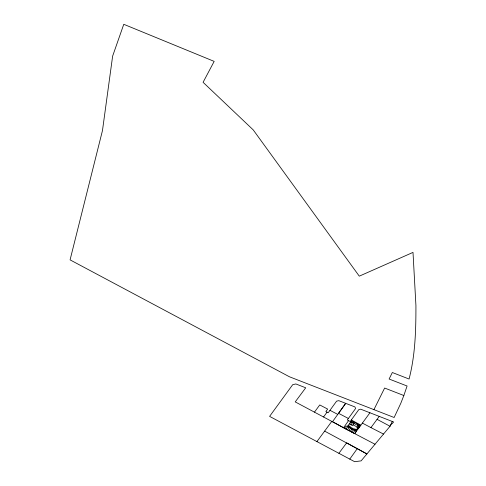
<?xml version="1.0" encoding="UTF-8"?>
<svg xmlns="http://www.w3.org/2000/svg" width="486" height="486" viewBox="0 0 486 486"><rect width="100%" height="100%" fill="white"/><g stroke="black" fill="none" stroke-linecap="round" stroke-linejoin="round"><path stroke-width="0.73" d="M403.842 395.519L400.841 403.204L394.14 417.504L289.437 376.772L70.075 259.87L102.479 130.527L112.631 56.115L123.766 24.3L214.168 61.382L203.081 82.304L253.218 129.884L359.288 276.157L413.003 252.398L415.925 305.439C415.961 330.073 415.311 355.066 409.072 379.031L392.336 372.519L389.11 379.019L407.086 386.012L403.842 395.519L384.633 388.041L373.922 409.637M392.275 421.465L390.033 426.252L361.128 460.868L354.652 461.7L269.596 416.374L292.73 384.657L295.871 383.958L305.718 387.792L295.221 401.898L354.695 433.615L369.937 412.772L393.605 421.982L392.214 423.64L391.704 423.434L390.033 426.252L377.051 419.333M316.933 441.604L331.823 421.332L343.529 427.771L348.571 420.633L350.206 421.496L358.82 409.601L360.703 409.182L369.937 412.772M344.501 428.281L346.123 426.009L356.317 431.343L354.695 433.615M345.959 429.041L347.581 426.769M347.411 429.8L349.033 427.534M350.983 424.807L352.605 422.534M349.774 426.823L350.072 426.41L348.207 425.432M353.352 421.818L352.672 422.771L350.801 421.793M348.869 430.566L350.491 428.294M350.327 431.325L351.949 429.059M351.779 432.09L353.401 429.818M354.434 429.266L354.731 428.846L356.603 429.824M357.325 425.214L358.012 424.26M353.237 432.85L354.859 430.578M323.579 416.958L327.023 412.152L328.19 412.772L336.598 401.15L338.797 400.658L354.914 406.928L355.588 408.513L347.308 419.959L348.571 420.633M332.515 421.702L345.692 403.344L338.542 413.307L348.383 418.47M349.774 459.106L357.265 448.651L366.924 453.93L324.636 431.112M314.472 412.122L319.745 404.941L327.649 409.066L325.863 411.539L327.023 412.152M362.325 423.063L370.952 427.613L379.226 416.387M338.888 453.298L346.664 442.843L357.265 448.651M370.952 427.613L383.515 434.065M343.529 427.771L375.01 444.247M329.964 410.312L337.758 414.394M353.954 423.446L359.197 426.192M352.982 424.807L357.35 427.097M347.909 425.845L356.305 430.244M351.299 419.983L360.812 425.11M351.481 420.84L347.526 426.386L355.922 430.778L359.877 425.238L351.481 420.84M351.147 421.775L349.525 424.041L352.441 425.566L354.063 423.294L351.147 421.775M358.431 425.584L356.809 427.856L358.261 428.616L359.883 426.344L358.431 425.584"/></g></svg>
